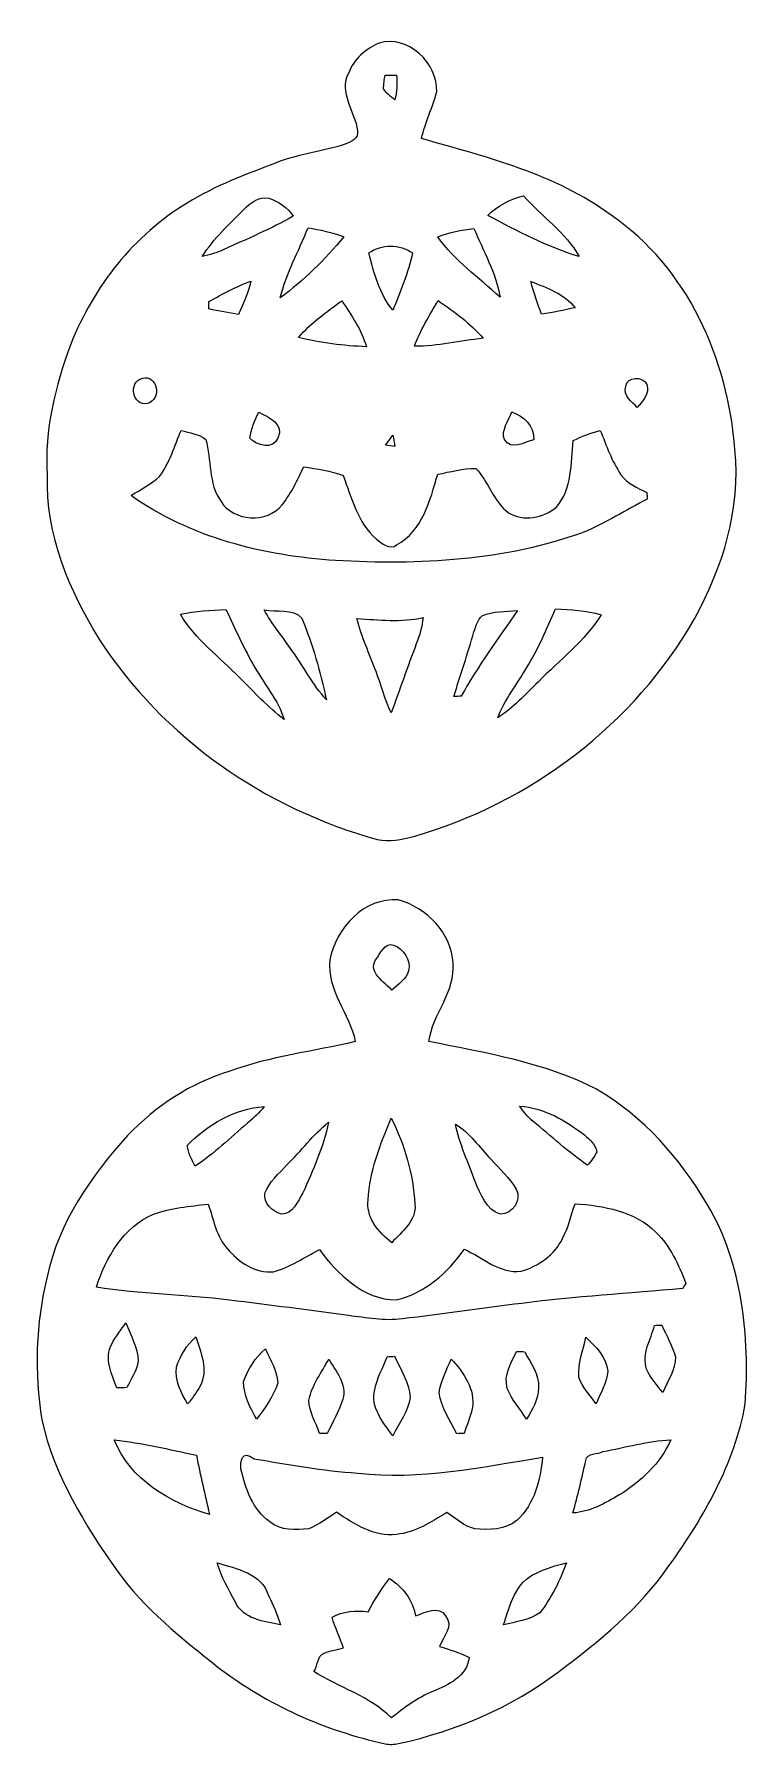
# Model space of a CAD drawing. Header units: centimetres. Extents: x -16.4 to 16.3, y -12.5 to 12.6.
# Drawn here: x -16.36 to -5.88, y -12.51 to 12.55 of the extents above; entities that cross this region are included whole.
import ezdxf

# ---------------------------------------------------------------- set-up
doc = ezdxf.new("R2010")
doc.units = ezdxf.units.CM
doc.header["$MEASUREMENT"] = 0
doc.layers.add('Layer 1', color=7, linetype='Continuous')

msp = doc.modelspace()

# ---------------------------------------------------------------- linework, layer by layer
at = {"layer": 'Layer 1', "color": 251, "lineweight": 9}
for points, knots in [([(-11.30494, 12.41697), (-10.87702, 12.54926), (-10.44769, 12.1224), (-10.45898, 11.70542), (-10.45898, 11.70542), (-10.5246, 11.47435), (-10.62796, 11.25527), (-10.68441, 11.02103), (-10.68441, 11.02103), (-9.72626, 10.74657), (-8.72437, 10.50209), (-7.9084, 9.89884), (-7.9084, 9.89884), (-6.78656, 9.13684), (-6.19355, 7.785), (-6.09336, 6.46349), (-6.09336, 6.46349), (-6.0034, 5.59919), (-6.27221, 4.73769), (-6.68567, 3.98769), (-6.68567, 3.98769), (-7.56726, 2.43793), (-9.0902, 1.2847), (-10.79941, 0.79893), (-10.79941, 0.79893), (-10.97051, 0.75377), (-11.15642, 0.70932), (-11.33175, 0.75518), (-11.33175, 0.75518), (-12.97605, 1.20251), (-14.47042, 2.24461), (-15.39893, 3.68006), (-15.39893, 3.68006), (-15.84696, 4.40149), (-16.19726, 5.22523), (-16.16622, 6.09095), (-16.16622, 6.09095), (-16.20996, 6.74889), (-16.04275, 7.39518), (-15.82156, 8.00866), (-15.82156, 8.00866), (-15.4843, 8.84968), (-14.89798, 9.6078), (-14.11376, 10.07523), (-14.11376, 10.07523), (-13.7056, 10.33311), (-13.24875, 10.49608), (-12.80107, 10.67037), (-12.80107, 10.67037), (-12.47793, 10.79772), (-12.12727, 10.82876), (-11.79954, 10.93848), (-11.79954, 10.93848), (-11.71805, 10.97093), (-11.59881, 11.02632), (-11.62103, 11.13356), (-11.62103, 11.13356), (-11.65596, 11.41578), (-11.90749, 11.70189), (-11.7505, 11.98199), (-11.7505, 11.98199), (-11.67571, 12.18414), (-11.50109, 12.33654), (-11.30494, 12.41697), (-11.30494, 12.41697), (-11.30494, 12.41697), (-11.30494, 12.41697), (-11.30494, 12.41697)], [0, 0, 0, 0, 0.05555556, 0.05555556, 0.05555556, 0.05555556, 0.11111111, 0.11111111, 0.11111111, 0.11111111, 0.16666667, 0.16666667, 0.16666667, 0.16666667, 0.22222222, 0.22222222, 0.22222222, 0.22222222, 0.27777778, 0.27777778, 0.27777778, 0.27777778, 0.33333333, 0.33333333, 0.33333333, 0.33333333, 0.38888889, 0.38888889, 0.38888889, 0.38888889, 0.44444444, 0.44444444, 0.44444444, 0.44444444, 0.5, 0.5, 0.5, 0.5, 0.55555556, 0.55555556, 0.55555556, 0.55555556, 0.61111111, 0.61111111, 0.61111111, 0.61111111, 0.66666667, 0.66666667, 0.66666667, 0.66666667, 0.72222222, 0.72222222, 0.72222222, 0.72222222, 0.77777778, 0.77777778, 0.77777778, 0.77777778, 0.83333333, 0.83333333, 0.83333333, 0.83333333, 0.88888889, 0.88888889, 0.88888889, 0.88888889, 1, 1, 1, 1]), ([(-11.21604, 11.9513), (-11.22627, 11.88357), (-11.24144, 11.81548), (-11.23827, 11.74669), (-11.23827, 11.74669), (-11.20158, 11.6786), (-11.13243, 11.63768), (-11.07564, 11.58865), (-11.07564, 11.58865), (-11.04459, 11.70683), (-11.03577, 11.82924), (-11.04918, 11.9506), (-11.04918, 11.9506), (-11.09081, 11.9506), (-11.17441, 11.95095), (-11.21604, 11.9513), (-11.21604, 11.9513), (-11.21604, 11.9513), (-11.21604, 11.9513), (-11.21604, 11.9513)], [0, 0, 0, 0, 0.16666667, 0.16666667, 0.16666667, 0.16666667, 0.33333333, 0.33333333, 0.33333333, 0.33333333, 0.5, 0.5, 0.5, 0.5, 0.66666667, 0.66666667, 0.66666667, 0.66666667, 1, 1, 1, 1]), ([(-13.28156, 9.98527), (-13.50134, 9.76902), (-13.72711, 9.55312), (-13.89645, 9.29347), (-13.89645, 9.29347), (-13.78779, 9.3164), (-13.68125, 9.34851), (-13.58036, 9.39506), (-13.58036, 9.39506), (-13.23675, 9.54959), (-12.88821, 9.69705), (-12.56154, 9.88579), (-12.56154, 9.88579), (-12.64797, 10.01102), (-12.77567, 10.10169), (-12.92208, 10.14543), (-12.92208, 10.14543), (-13.06918, 10.17436), (-13.18807, 10.08123), (-13.28156, 9.98527), (-13.28156, 9.98527), (-13.28156, 9.98527), (-13.28156, 9.98527), (-13.28156, 9.98527)], [0, 0, 0, 0, 0.14285714, 0.14285714, 0.14285714, 0.14285714, 0.28571429, 0.28571429, 0.28571429, 0.28571429, 0.42857143, 0.42857143, 0.42857143, 0.42857143, 0.57142857, 0.57142857, 0.57142857, 0.57142857, 0.71428571, 0.71428571, 0.71428571, 0.71428571, 1, 1, 1, 1]), ([(-9.71497, 9.89602), (-9.28458, 9.66317), (-8.84291, 9.43388), (-8.37336, 9.29171), (-8.37336, 9.29171), (-8.57268, 9.6466), (-8.92546, 9.88084), (-9.18969, 10.18353), (-9.18969, 10.18353), (-9.38477, 10.12991), (-9.56928, 10.03713), (-9.71497, 9.89602), (-9.71497, 9.89602), (-9.71497, 9.89602), (-9.71497, 9.89602), (-9.71497, 9.89602)], [0, 0, 0, 0, 0.2, 0.2, 0.2, 0.2, 0.4, 0.4, 0.4, 0.4, 0.6, 0.6, 0.6, 0.6, 1, 1, 1, 1]), ([(-12.34564, 9.71504), (-12.48251, 9.3739), (-12.66208, 9.04653), (-12.75204, 8.68811), (-12.75204, 8.68811), (-12.40702, 8.94281), (-12.09587, 9.24902), (-11.82317, 9.57887), (-11.82317, 9.57887), (-11.99039, 9.64837), (-12.16819, 9.6847), (-12.34564, 9.71504), (-12.34564, 9.71504), (-12.34564, 9.71504), (-12.34564, 9.71504), (-12.34564, 9.71504)], [0, 0, 0, 0, 0.2, 0.2, 0.2, 0.2, 0.4, 0.4, 0.4, 0.4, 0.6, 0.6, 0.6, 0.6, 1, 1, 1, 1]), ([(-10.44593, 9.58169), (-10.20004, 9.23456), (-9.8448, 8.98303), (-9.53435, 8.69834), (-9.53435, 8.69834), (-9.59256, 9.05535), (-9.77918, 9.37355), (-9.91641, 9.70411), (-9.91641, 9.70411), (-10.09597, 9.678), (-10.2766, 9.64978), (-10.44593, 9.58169), (-10.44593, 9.58169), (-10.44593, 9.58169), (-10.44593, 9.58169), (-10.44593, 9.58169)], [0, 0, 0, 0, 0.2, 0.2, 0.2, 0.2, 0.4, 0.4, 0.4, 0.4, 0.6, 0.6, 0.6, 0.6, 1, 1, 1, 1]), ([(-11.45664, 9.34462), (-11.38185, 9.05288), (-11.2993, 8.74102), (-11.10386, 8.50502), (-11.10386, 8.50502), (-10.98885, 8.77771), (-10.88267, 9.05641), (-10.81352, 9.34462), (-10.81352, 9.34462), (-11.00861, 9.47974), (-11.26155, 9.47938), (-11.45664, 9.34462), (-11.45664, 9.34462), (-11.45664, 9.34462), (-11.45664, 9.34462), (-11.45664, 9.34462)], [0, 0, 0, 0, 0.2, 0.2, 0.2, 0.2, 0.4, 0.4, 0.4, 0.4, 0.6, 0.6, 0.6, 0.6, 1, 1, 1, 1]), ([(-13.79943, 8.63272), (-13.79873, 8.60556), (-13.79732, 8.55123), (-13.79661, 8.52407), (-13.79661, 8.52407), (-13.65268, 8.4969), (-13.50875, 8.46974), (-13.36446, 8.44434), (-13.36446, 8.44434), (-13.29285, 8.60273), (-13.22229, 8.76254), (-13.18101, 8.93223), (-13.18101, 8.93223), (-13.39762, 8.85532), (-13.59906, 8.74349), (-13.79943, 8.63272), (-13.79943, 8.63272), (-13.79943, 8.63272), (-13.79943, 8.63272), (-13.79943, 8.63272)], [0, 0, 0, 0, 0.16666667, 0.16666667, 0.16666667, 0.16666667, 0.33333333, 0.33333333, 0.33333333, 0.33333333, 0.5, 0.5, 0.5, 0.5, 0.66666667, 0.66666667, 0.66666667, 0.66666667, 1, 1, 1, 1]), ([(-9.08103, 8.928), (-9.04399, 8.7629), (-8.98578, 8.60415), (-8.92475, 8.44681), (-8.92475, 8.44681), (-8.76071, 8.47468), (-8.59737, 8.50572), (-8.4351, 8.54276), (-8.4351, 8.54276), (-8.5949, 8.74737), (-8.84855, 8.83522), (-9.08103, 8.928), (-9.08103, 8.928), (-9.08103, 8.928), (-9.08103, 8.928), (-9.08103, 8.928)], [0, 0, 0, 0, 0.2, 0.2, 0.2, 0.2, 0.4, 0.4, 0.4, 0.4, 0.6, 0.6, 0.6, 0.6, 1, 1, 1, 1]), ([(-12.4864, 8.10673), (-12.16078, 8.027), (-11.82635, 7.98502), (-11.49121, 7.97091), (-11.49121, 7.97091), (-11.56459, 8.2168), (-11.7064, 8.43481), (-11.85175, 8.6433), (-11.85175, 8.6433), (-12.07682, 8.48138), (-12.30366, 8.31769), (-12.4864, 8.10673), (-12.4864, 8.10673), (-12.4864, 8.10673), (-12.4864, 8.10673), (-12.4864, 8.10673)], [0, 0, 0, 0, 0.2, 0.2, 0.2, 0.2, 0.4, 0.4, 0.4, 0.4, 0.6, 0.6, 0.6, 0.6, 1, 1, 1, 1]), ([(-10.44064, 8.64683), (-10.56975, 8.43164), (-10.69887, 8.21468), (-10.78636, 7.97832), (-10.78636, 7.97832), (-10.44769, 7.97655), (-10.11538, 8.05699), (-9.78024, 8.09579), (-9.78024, 8.09579), (-9.97109, 8.31205), (-10.20181, 8.48738), (-10.44064, 8.64683), (-10.44064, 8.64683), (-10.44064, 8.64683), (-10.44064, 8.64683), (-10.44064, 8.64683)], [0, 0, 0, 0, 0.2, 0.2, 0.2, 0.2, 0.4, 0.4, 0.4, 0.4, 0.6, 0.6, 0.6, 0.6, 1, 1, 1, 1]), ([(-14.80979, 7.49537), (-14.98971, 7.40611), (-14.88458, 7.04452), (-14.65668, 7.1567), (-14.65668, 7.1567), (-14.47677, 7.2463), (-14.5819, 7.60755), (-14.80979, 7.49537), (-14.80979, 7.49537), (-14.80979, 7.49537), (-14.80979, 7.49537), (-14.80979, 7.49537)], [0, 0, 0, 0, 0.25, 0.25, 0.25, 0.25, 0.5, 0.5, 0.5, 0.5, 1, 1, 1, 1]), ([(-7.69073, 7.39412), (-7.73342, 7.24701), (-7.60677, 7.16799), (-7.52422, 7.08085), (-7.52422, 7.08085), (-7.44802, 7.17857), (-7.33549, 7.27523), (-7.38276, 7.42022), (-7.38276, 7.42022), (-7.44308, 7.54581), (-7.6731, 7.53276), (-7.69073, 7.39412), (-7.69073, 7.39412), (-7.69073, 7.39412), (-7.69073, 7.39412), (-7.69073, 7.39412)], [0, 0, 0, 0, 0.2, 0.2, 0.2, 0.2, 0.4, 0.4, 0.4, 0.4, 0.6, 0.6, 0.6, 0.6, 1, 1, 1, 1]), ([(-13.06671, 7.01488), (-13.12951, 6.89317), (-13.17361, 6.76476), (-13.19865, 6.63), (-13.19865, 6.63), (-13.08859, 6.52205), (-12.86246, 6.45644), (-12.78661, 6.63247), (-12.78661, 6.63247), (-12.69136, 6.85119), (-12.92525, 6.9348), (-13.06671, 7.01488), (-13.06671, 7.01488), (-13.06671, 7.01488), (-13.06671, 7.01488), (-13.06671, 7.01488)], [0, 0, 0, 0, 0.2, 0.2, 0.2, 0.2, 0.4, 0.4, 0.4, 0.4, 0.6, 0.6, 0.6, 0.6, 1, 1, 1, 1]), ([(-9.3629, 7.01559), (-9.40276, 6.88965), (-9.52483, 6.74712), (-9.46979, 6.61166), (-9.46979, 6.61166), (-9.37772, 6.44444), (-9.17699, 6.57462), (-9.0394, 6.60848), (-9.0394, 6.60848), (-9.03905, 6.81874), (-9.18193, 6.9542), (-9.3629, 7.01559), (-9.3629, 7.01559), (-9.3629, 7.01559), (-9.3629, 7.01559), (-9.3629, 7.01559)], [0, 0, 0, 0, 0.2, 0.2, 0.2, 0.2, 0.4, 0.4, 0.4, 0.4, 0.6, 0.6, 0.6, 0.6, 1, 1, 1, 1]), ([(-14.20442, 6.74607), (-14.30144, 6.51852), (-14.37129, 6.27263), (-14.5191, 6.07049), (-14.5191, 6.07049), (-14.64363, 5.95795), (-14.79674, 5.88141), (-14.9382, 5.7918), (-14.9382, 5.7918), (-14.0679, 5.17479), (-12.99616, 4.90703), (-11.94347, 4.84035), (-11.94347, 4.84035), (-10.72215, 4.76909), (-9.46521, 4.83365), (-8.30563, 5.25452), (-8.30563, 5.25452), (-7.98671, 5.39634), (-7.68474, 5.57414), (-7.37782, 5.74065), (-7.37782, 5.74065), (-7.37923, 5.76393), (-7.3817, 5.8105), (-7.38276, 5.83377), (-7.38276, 5.83377), (-7.52034, 5.90187), (-7.67133, 5.96537), (-7.7627, 6.09519), (-7.7627, 6.09519), (-7.89852, 6.2938), (-7.97437, 6.52487), (-8.0668, 6.74465), (-8.0668, 6.74465), (-8.20438, 6.70867), (-8.33702, 6.65822), (-8.46438, 6.59543), (-8.46438, 6.59543), (-8.49295, 6.26488), (-8.47425, 5.88987), (-8.7085, 5.62247), (-8.7085, 5.62247), (-8.89547, 5.46195), (-9.19533, 5.4048), (-9.41158, 5.53957), (-9.41158, 5.53957), (-9.63207, 5.70431), (-9.70192, 5.99888), (-9.88995, 6.18937), (-9.88995, 6.18937), (-10.07904, 6.18868), (-10.26213, 6.13963), (-10.44558, 6.10225), (-10.44558, 6.10225), (-10.56129, 5.71984), (-10.66712, 5.27463), (-11.04777, 5.06824), (-11.04777, 5.06824), (-11.14972, 4.98922), (-11.2679, 5.09047), (-11.34657, 5.15609), (-11.34657, 5.15609), (-11.62315, 5.39457), (-11.7057, 5.7597), (-11.83235, 6.08283), (-11.83235, 6.08283), (-12.01367, 6.16081), (-12.21511, 6.17949), (-12.40808, 6.21408), (-12.40808, 6.21408), (-12.50015, 6.0204), (-12.59082, 5.82214), (-12.72523, 5.65351), (-12.72523, 5.65351), (-12.94465, 5.38116), (-13.43784, 5.40763), (-13.61881, 5.70502), (-13.61881, 5.70502), (-13.81319, 5.96925), (-13.75463, 6.31497), (-13.84388, 6.61342), (-13.84388, 6.61342), (-13.94478, 6.69703), (-14.08483, 6.70832), (-14.20442, 6.74607), (-14.20442, 6.74607), (-14.20442, 6.74607), (-14.20442, 6.74607), (-14.20442, 6.74607)], [0, 0, 0, 0, 0.04347826, 0.04347826, 0.04347826, 0.04347826, 0.08695652, 0.08695652, 0.08695652, 0.08695652, 0.13043478, 0.13043478, 0.13043478, 0.13043478, 0.17391304, 0.17391304, 0.17391304, 0.17391304, 0.2173913, 0.2173913, 0.2173913, 0.2173913, 0.26086957, 0.26086957, 0.26086957, 0.26086957, 0.30434783, 0.30434783, 0.30434783, 0.30434783, 0.34782609, 0.34782609, 0.34782609, 0.34782609, 0.39130435, 0.39130435, 0.39130435, 0.39130435, 0.43478261, 0.43478261, 0.43478261, 0.43478261, 0.47826087, 0.47826087, 0.47826087, 0.47826087, 0.52173913, 0.52173913, 0.52173913, 0.52173913, 0.56521739, 0.56521739, 0.56521739, 0.56521739, 0.60869565, 0.60869565, 0.60869565, 0.60869565, 0.65217391, 0.65217391, 0.65217391, 0.65217391, 0.69565217, 0.69565217, 0.69565217, 0.69565217, 0.73913043, 0.73913043, 0.73913043, 0.73913043, 0.7826087, 0.7826087, 0.7826087, 0.7826087, 0.82608696, 0.82608696, 0.82608696, 0.82608696, 0.86956522, 0.86956522, 0.86956522, 0.86956522, 0.91304348, 0.91304348, 0.91304348, 0.91304348, 1, 1, 1, 1]), ([(-11.21005, 6.52875), (-11.17618, 6.52417), (-11.1088, 6.515), (-11.07493, 6.51041), (-11.07493, 6.51041), (-11.0841, 6.5658), (-11.09328, 6.62118), (-11.1028, 6.67622), (-11.1028, 6.67622), (-11.13949, 6.62788), (-11.17512, 6.57885), (-11.21005, 6.52875), (-11.21005, 6.52875), (-11.21005, 6.52875), (-11.21005, 6.52875), (-11.21005, 6.52875)], [0, 0, 0, 0, 0.2, 0.2, 0.2, 0.2, 0.4, 0.4, 0.4, 0.4, 0.6, 0.6, 0.6, 0.6, 1, 1, 1, 1]), ([(-14.21465, 4.05154), (-13.99628, 3.68218), (-13.64139, 3.42465), (-13.34682, 3.12091), (-13.34682, 3.12091), (-13.13445, 2.91313), (-12.93407, 2.69158), (-12.69524, 2.51237), (-12.69524, 2.51237), (-12.78132, 2.79459), (-12.9824, 3.01825), (-13.12281, 3.27261), (-13.12281, 3.27261), (-13.28685, 3.54495), (-13.40961, 3.83881), (-13.54826, 4.12421), (-13.54826, 4.12421), (-13.77086, 4.10834), (-13.99593, 4.10022), (-14.21465, 4.05154), (-14.21465, 4.05154), (-14.21465, 4.05154), (-14.21465, 4.05154), (-14.21465, 4.05154)], [0, 0, 0, 0, 0.14285714, 0.14285714, 0.14285714, 0.14285714, 0.28571429, 0.28571429, 0.28571429, 0.28571429, 0.42857143, 0.42857143, 0.42857143, 0.42857143, 0.57142857, 0.57142857, 0.57142857, 0.57142857, 0.71428571, 0.71428571, 0.71428571, 0.71428571, 1, 1, 1, 1]), ([(-12.98628, 4.11857), (-12.88645, 3.91113), (-12.72664, 3.74109), (-12.60105, 3.54954), (-12.60105, 3.54954), (-12.41831, 3.304), (-12.28355, 3.02496), (-12.07506, 2.79812), (-12.07506, 2.79812), (-12.16819, 3.20487), (-12.27543, 3.61199), (-12.43877, 3.99615), (-12.43877, 3.99615), (-12.56789, 4.14679), (-12.81624, 4.07447), (-12.98628, 4.11857), (-12.98628, 4.11857), (-12.98628, 4.11857), (-12.98628, 4.11857), (-12.98628, 4.11857)], [0, 0, 0, 0, 0.16666667, 0.16666667, 0.16666667, 0.16666667, 0.33333333, 0.33333333, 0.33333333, 0.33333333, 0.5, 0.5, 0.5, 0.5, 0.66666667, 0.66666667, 0.66666667, 0.66666667, 1, 1, 1, 1]), ([(-9.79752, 4.03037), (-9.86349, 3.97005), (-9.88748, 3.87938), (-9.9157, 3.79719), (-9.9157, 3.79719), (-10.0039, 3.47792), (-10.11573, 3.16607), (-10.20957, 2.84821), (-10.20957, 2.84821), (-10.1824, 2.84927), (-10.12843, 2.85104), (-10.10162, 2.85174), (-10.10162, 2.85174), (-9.86208, 3.29272), (-9.56046, 3.69382), (-9.27718, 4.10622), (-9.27718, 4.10622), (-9.45004, 4.08893), (-9.63525, 4.10199), (-9.79752, 4.03037), (-9.79752, 4.03037), (-9.79752, 4.03037), (-9.79752, 4.03037), (-9.79752, 4.03037)], [0, 0, 0, 0, 0.14285714, 0.14285714, 0.14285714, 0.14285714, 0.28571429, 0.28571429, 0.28571429, 0.28571429, 0.42857143, 0.42857143, 0.42857143, 0.42857143, 0.57142857, 0.57142857, 0.57142857, 0.57142857, 0.71428571, 0.71428571, 0.71428571, 0.71428571, 1, 1, 1, 1]), ([(-8.72155, 4.1295), (-8.85525, 3.83987), (-8.96991, 3.54001), (-9.14277, 3.27014), (-9.14277, 3.27014), (-9.286, 3.02742), (-9.46344, 2.80165), (-9.56751, 2.53742), (-9.56751, 2.53742), (-9.34209, 2.68029), (-9.16182, 2.87961), (-8.97202, 3.06447), (-8.97202, 3.06447), (-8.65699, 3.38267), (-8.29293, 3.66101), (-8.05233, 4.04589), (-8.05233, 4.04589), (-8.26929, 4.11116), (-8.49718, 4.11857), (-8.72155, 4.1295), (-8.72155, 4.1295), (-8.72155, 4.1295), (-8.72155, 4.1295), (-8.72155, 4.1295)], [0, 0, 0, 0, 0.14285714, 0.14285714, 0.14285714, 0.14285714, 0.28571429, 0.28571429, 0.28571429, 0.28571429, 0.42857143, 0.42857143, 0.42857143, 0.42857143, 0.57142857, 0.57142857, 0.57142857, 0.57142857, 0.71428571, 0.71428571, 0.71428571, 0.71428571, 1, 1, 1, 1]), ([(-11.62985, 3.9891), (-11.56141, 3.72169), (-11.44605, 3.46981), (-11.34975, 3.21158), (-11.34975, 3.21158), (-11.2739, 3.01226), (-11.22133, 2.80376), (-11.12855, 2.61079), (-11.12855, 2.61079), (-11.00014, 2.94523), (-10.88761, 3.28531), (-10.76025, 3.62009), (-10.76025, 3.62009), (-10.71086, 3.74357), (-10.67488, 3.87197), (-10.66148, 4.00427), (-10.66148, 4.00427), (-10.9825, 3.93054), (-11.30635, 3.97252), (-11.62985, 3.9891)], [0, 0, 0, 0, 0.16666667, 0.16666667, 0.16666667, 0.16666667, 0.33333333, 0.33333333, 0.33333333, 0.33333333, 0.5, 0.5, 0.5, 0.5, 0.66666667, 0.66666667, 0.66666667, 0.66666667, 1, 1, 1, 1]), ([(-12.02567, -1.01012), (-11.94276, -0.54904), (-11.51943, -0.09007), (-11.02343, -0.13241), (-11.02343, -0.13241), (-10.6068, -0.24635), (-10.24731, -0.61289), (-10.22227, -1.05809), (-10.22227, -1.05809), (-10.18064, -1.47684), (-10.5246, -1.80281), (-10.57575, -2.20533), (-10.57575, -2.20533), (-9.74284, -2.37748), (-8.88348, -2.51119), (-8.11971, -2.90594), (-8.11971, -2.90594), (-7.4325, -3.30317), (-6.89663, -3.92089), (-6.49517, -4.59751), (-6.49517, -4.59751), (-5.98047, -5.46993), (-5.8764, -6.52298), (-5.94307, -7.51534), (-5.94307, -7.51534), (-6.09688, -8.38705), (-6.55126, -9.17692), (-7.05997, -9.88918), (-7.05997, -9.88918), (-7.49318, -10.50866), (-8.08232, -10.99337), (-8.68239, -11.44281), (-8.68239, -11.44281), (-9.36855, -11.96493), (-10.17993, -12.3043), (-11.01884, -12.49092), (-11.01884, -12.49092), (-11.0841, -12.50397), (-11.15148, -12.5082), (-11.21675, -12.49374), (-11.21675, -12.49374), (-12.09799, -12.29901), (-12.94395, -11.92612), (-13.65973, -11.37367), (-13.65973, -11.37367), (-14.19313, -10.94857), (-14.74065, -10.52242), (-15.13964, -9.96079), (-15.13964, -9.96079), (-15.61765, -9.28981), (-16.06039, -8.56133), (-16.24489, -7.74923), (-16.24489, -7.74923), (-16.35566, -7.05532), (-16.33591, -6.336), (-16.16693, -5.65267), (-16.16693, -5.65267), (-16.00006, -4.85963), (-15.52205, -4.17559), (-14.989, -3.58363), (-14.989, -3.58363), (-14.57801, -3.15324), (-14.06472, -2.81352), (-13.49252, -2.64207), (-13.49252, -2.64207), (-12.8995, -2.41946), (-12.2652, -2.35596), (-11.65384, -2.20603), (-11.65384, -2.20603), (-11.7378, -1.79258), (-12.07435, -1.45321), (-12.02567, -1.01012), (-12.02567, -1.01012), (-12.02567, -1.01012), (-12.02567, -1.01012), (-12.02567, -1.01012)], [0, 0, 0, 0, 0.05, 0.05, 0.05, 0.05, 0.1, 0.1, 0.1, 0.1, 0.15, 0.15, 0.15, 0.15, 0.2, 0.2, 0.2, 0.2, 0.25, 0.25, 0.25, 0.25, 0.3, 0.3, 0.3, 0.3, 0.35, 0.35, 0.35, 0.35, 0.4, 0.4, 0.4, 0.4, 0.45, 0.45, 0.45, 0.45, 0.5, 0.5, 0.5, 0.5, 0.55, 0.55, 0.55, 0.55, 0.6, 0.6, 0.6, 0.6, 0.65, 0.65, 0.65, 0.65, 0.7, 0.7, 0.7, 0.7, 0.75, 0.75, 0.75, 0.75, 0.8, 0.8, 0.8, 0.8, 0.85, 0.85, 0.85, 0.85, 0.9, 0.9, 0.9, 0.9, 1, 1, 1, 1]), ([(-11.35645, -1.00941), (-11.46898, -1.19779), (-11.22663, -1.33397), (-11.11797, -1.45391), (-11.11797, -1.45391), (-11.02484, -1.37242), (-10.91301, -1.29516), (-10.87314, -1.17204), (-10.87314, -1.17204), (-10.83575, -1.01118), (-10.94617, -0.85207), (-11.08834, -0.79316), (-11.08834, -0.79316), (-11.22451, -0.748), (-11.28766, -0.92263), (-11.35645, -1.00941), (-11.35645, -1.00941), (-11.35645, -1.00941), (-11.35645, -1.00941), (-11.35645, -1.00941)], [0, 0, 0, 0, 0.16666667, 0.16666667, 0.16666667, 0.16666667, 0.33333333, 0.33333333, 0.33333333, 0.33333333, 0.5, 0.5, 0.5, 0.5, 0.66666667, 0.66666667, 0.66666667, 0.66666667, 1, 1, 1, 1]), ([(-14.11341, -3.72827), (-14.09859, -3.83763), (-14.05096, -3.93817), (-13.99981, -4.03413), (-13.99981, -4.03413), (-13.72076, -3.85139), (-13.48546, -3.61432), (-13.2304, -3.40195), (-13.2304, -3.40195), (-13.14045, -3.32892), (-13.05719, -3.24849), (-12.98628, -3.15712), (-12.98628, -3.15712), (-13.41702, -3.19134), (-13.81813, -3.421), (-14.11341, -3.72827), (-14.11341, -3.72827), (-14.11341, -3.72827), (-14.11341, -3.72827), (-14.11341, -3.72827)], [0, 0, 0, 0, 0.16666667, 0.16666667, 0.16666667, 0.16666667, 0.33333333, 0.33333333, 0.33333333, 0.33333333, 0.5, 0.5, 0.5, 0.5, 0.66666667, 0.66666667, 0.66666667, 0.66666667, 1, 1, 1, 1]), ([(-9.24825, -3.15183), (-9.19145, -3.23403), (-9.12654, -3.31199), (-9.04893, -3.3762), (-9.04893, -3.3762), (-8.78611, -3.59351), (-8.53352, -3.82493), (-8.25271, -4.01966), (-8.25271, -4.01966), (-8.20403, -3.95581), (-8.14864, -3.89478), (-8.1176, -3.81999), (-8.1176, -3.81999), (-8.13559, -3.71557), (-8.22131, -3.64219), (-8.29575, -3.57552), (-8.29575, -3.57552), (-8.57374, -3.36561), (-8.89088, -3.17159), (-9.24825, -3.15183), (-9.24825, -3.15183), (-9.24825, -3.15183), (-9.24825, -3.15183), (-9.24825, -3.15183)], [0, 0, 0, 0, 0.14285714, 0.14285714, 0.14285714, 0.14285714, 0.28571429, 0.28571429, 0.28571429, 0.28571429, 0.42857143, 0.42857143, 0.42857143, 0.42857143, 0.57142857, 0.57142857, 0.57142857, 0.57142857, 0.71428571, 0.71428571, 0.71428571, 0.71428571, 1, 1, 1, 1]), ([(-12.65502, -4.01261), (-12.77391, -4.14067), (-12.91255, -4.26238), (-12.97781, -4.42853), (-12.97781, -4.42853), (-13.00216, -4.57141), (-12.86775, -4.70229), (-12.73651, -4.73439), (-12.73651, -4.73439), (-12.56683, -4.73933), (-12.49451, -4.54354), (-12.42184, -4.42501), (-12.42184, -4.42501), (-12.27649, -4.08881), (-12.11739, -3.7512), (-12.04613, -3.3896), (-12.04613, -3.3896), (-12.27226, -3.5734), (-12.44794, -3.80941), (-12.65502, -4.01261), (-12.65502, -4.01261), (-12.65502, -4.01261), (-12.65502, -4.01261), (-12.65502, -4.01261)], [0, 0, 0, 0, 0.14285714, 0.14285714, 0.14285714, 0.14285714, 0.28571429, 0.28571429, 0.28571429, 0.28571429, 0.42857143, 0.42857143, 0.42857143, 0.42857143, 0.57142857, 0.57142857, 0.57142857, 0.57142857, 0.71428571, 0.71428571, 0.71428571, 0.71428571, 1, 1, 1, 1]), ([(-11.12608, -3.33104), (-11.28871, -3.71134), (-11.44711, -4.10892), (-11.46616, -4.5259), (-11.46616, -4.5259), (-11.49826, -4.79436), (-11.31059, -4.99721), (-11.12044, -5.15314), (-11.12044, -5.15314), (-10.97192, -4.9898), (-10.75567, -4.83846), (-10.78107, -4.58764), (-10.78107, -4.58764), (-10.80365, -4.15266), (-10.9317, -3.72016), (-11.12608, -3.33104), (-11.12608, -3.33104), (-11.12608, -3.33104), (-11.12608, -3.33104), (-11.12608, -3.33104)], [0, 0, 0, 0, 0.16666667, 0.16666667, 0.16666667, 0.16666667, 0.33333333, 0.33333333, 0.33333333, 0.33333333, 0.5, 0.5, 0.5, 0.5, 0.66666667, 0.66666667, 0.66666667, 0.66666667, 1, 1, 1, 1]), ([(-10.18628, -3.41818), (-10.12843, -3.70993), (-9.99684, -3.97945), (-9.8963, -4.25814), (-9.8963, -4.25814), (-9.81975, -4.44123), (-9.7379, -4.67266), (-9.52694, -4.73616), (-9.52694, -4.73616), (-9.3562, -4.72769), (-9.20803, -4.53825), (-9.29623, -4.3668), (-9.29623, -4.3668), (-9.39641, -4.2017), (-9.54423, -4.07223), (-9.67017, -3.92759), (-9.67017, -3.92759), (-9.8388, -3.75508), (-9.97391, -3.54271), (-10.18628, -3.41818), (-10.18628, -3.41818), (-10.18628, -3.41818), (-10.18628, -3.41818), (-10.18628, -3.41818)], [0, 0, 0, 0, 0.14285714, 0.14285714, 0.14285714, 0.14285714, 0.28571429, 0.28571429, 0.28571429, 0.28571429, 0.42857143, 0.42857143, 0.42857143, 0.42857143, 0.57142857, 0.57142857, 0.57142857, 0.57142857, 0.71428571, 0.71428571, 0.71428571, 0.71428571, 1, 1, 1, 1]), ([(-14.61082, -4.73651), (-15.0518, -4.92419), (-15.30403, -5.36833), (-15.44585, -5.80437), (-15.44585, -5.80437), (-14.80062, -5.90844), (-14.14516, -5.9169), (-13.4971, -5.99416), (-13.4971, -5.99416), (-12.91467, -6.06401), (-12.33364, -6.14339), (-11.75262, -6.22135), (-11.75262, -6.22135), (-11.49121, -6.25098), (-11.22874, -6.30672), (-10.96486, -6.26756), (-10.96486, -6.26756), (-10.37961, -6.20442), (-9.79823, -6.11128), (-9.21368, -6.04284), (-9.21368, -6.04284), (-8.43227, -5.94019), (-7.64487, -5.89891), (-6.8603, -5.82412), (-6.8603, -5.82412), (-6.8483, -5.80543), (-6.82361, -5.76768), (-6.81126, -5.74898), (-6.81126, -5.74898), (-6.91921, -5.47911), (-7.03704, -5.20535), (-7.25011, -4.99933), (-7.25011, -4.99933), (-7.56444, -4.69029), (-8.01353, -4.61021), (-8.43545, -4.58234), (-8.43545, -4.58234), (-8.49366, -4.75238), (-8.53246, -4.93018), (-8.61713, -5.09034), (-8.61713, -5.09034), (-8.73143, -5.33164), (-8.97379, -5.49674), (-9.22391, -5.57153), (-9.22391, -5.57153), (-9.54246, -5.60857), (-9.78553, -5.37539), (-10.05399, -5.24768), (-10.05399, -5.24768), (-10.29882, -5.59199), (-10.63466, -5.89291), (-11.05553, -5.99204), (-11.05553, -5.99204), (-11.5346, -5.98816), (-11.91066, -5.61457), (-12.17842, -5.25509), (-12.17842, -5.25509), (-12.39926, -5.36727), (-12.60987, -5.51297), (-12.85187, -5.57824), (-12.85187, -5.57824), (-13.11857, -5.60681), (-13.36305, -5.43818), (-13.52497, -5.24169), (-13.52497, -5.24169), (-13.69254, -5.06283), (-13.72817, -4.81165), (-13.80825, -4.58975), (-13.80825, -4.58975), (-14.07813, -4.61903), (-14.35506, -4.6402), (-14.61082, -4.73651), (-14.61082, -4.73651), (-14.61082, -4.73651), (-14.61082, -4.73651), (-14.61082, -4.73651)], [0, 0, 0, 0, 0.05, 0.05, 0.05, 0.05, 0.1, 0.1, 0.1, 0.1, 0.15, 0.15, 0.15, 0.15, 0.2, 0.2, 0.2, 0.2, 0.25, 0.25, 0.25, 0.25, 0.3, 0.3, 0.3, 0.3, 0.35, 0.35, 0.35, 0.35, 0.4, 0.4, 0.4, 0.4, 0.45, 0.45, 0.45, 0.45, 0.5, 0.5, 0.5, 0.5, 0.55, 0.55, 0.55, 0.55, 0.6, 0.6, 0.6, 0.6, 0.65, 0.65, 0.65, 0.65, 0.7, 0.7, 0.7, 0.7, 0.75, 0.75, 0.75, 0.75, 0.8, 0.8, 0.8, 0.8, 0.85, 0.85, 0.85, 0.85, 0.9, 0.9, 0.9, 0.9, 1, 1, 1, 1]), ([(-15.22042, -6.63727), (-15.33966, -6.84153), (-15.2169, -7.08177), (-15.14458, -7.28144), (-15.14458, -7.28144), (-15.09625, -7.27933), (-15.04756, -7.27757), (-14.99923, -7.2758), (-14.99923, -7.2758), (-14.94208, -7.14845), (-14.85283, -7.03027), (-14.83166, -6.89091), (-14.83166, -6.89091), (-14.83695, -6.69054), (-14.94773, -6.51098), (-15.01158, -6.32648), (-15.01158, -6.32648), (-15.0846, -6.42737), (-15.16116, -6.52721), (-15.22042, -6.63727), (-15.22042, -6.63727), (-15.22042, -6.63727), (-15.22042, -6.63727), (-15.22042, -6.63727)], [0, 0, 0, 0, 0.14285714, 0.14285714, 0.14285714, 0.14285714, 0.28571429, 0.28571429, 0.28571429, 0.28571429, 0.42857143, 0.42857143, 0.42857143, 0.42857143, 0.57142857, 0.57142857, 0.57142857, 0.57142857, 0.71428571, 0.71428571, 0.71428571, 0.71428571, 1, 1, 1, 1]), ([(-7.27163, -6.36387), (-7.32561, -6.57377), (-7.45966, -6.78297), (-7.38735, -7.00699), (-7.38735, -7.00699), (-7.32949, -7.13363), (-7.23495, -7.24052), (-7.14922, -7.34989), (-7.14922, -7.34989), (-7.08113, -7.17948), (-6.95943, -7.01439), (-6.96472, -6.82389), (-6.96472, -6.82389), (-7.01305, -6.66232), (-7.09278, -6.5131), (-7.1651, -6.36176), (-7.1651, -6.36176), (-7.19155, -6.36246), (-7.24518, -6.36317), (-7.27163, -6.36387), (-7.27163, -6.36387), (-7.27163, -6.36387), (-7.27163, -6.36387), (-7.27163, -6.36387)], [0, 0, 0, 0, 0.14285714, 0.14285714, 0.14285714, 0.14285714, 0.28571429, 0.28571429, 0.28571429, 0.28571429, 0.42857143, 0.42857143, 0.42857143, 0.42857143, 0.57142857, 0.57142857, 0.57142857, 0.57142857, 0.71428571, 0.71428571, 0.71428571, 0.71428571, 1, 1, 1, 1]), ([(-14.27392, -6.97629), (-14.29509, -7.17173), (-14.20654, -7.352), (-14.10917, -7.51427), (-14.10917, -7.51427), (-14.04179, -7.43208), (-13.97653, -7.34742), (-13.92749, -7.25287), (-13.92749, -7.25287), (-13.8012, -7.02745), (-13.91691, -6.76004), (-13.98852, -6.53462), (-13.98852, -6.53462), (-14.12505, -6.64962), (-14.21889, -6.80731), (-14.27392, -6.97629), (-14.27392, -6.97629), (-14.27392, -6.97629), (-14.27392, -6.97629), (-14.27392, -6.97629)], [0, 0, 0, 0, 0.16666667, 0.16666667, 0.16666667, 0.16666667, 0.33333333, 0.33333333, 0.33333333, 0.33333333, 0.5, 0.5, 0.5, 0.5, 0.66666667, 0.66666667, 0.66666667, 0.66666667, 1, 1, 1, 1]), ([(-13.28932, -7.18478), (-13.28826, -7.38199), (-13.19689, -7.56896), (-13.10129, -7.73759), (-13.10129, -7.73759), (-12.97217, -7.57778), (-12.84976, -7.40245), (-12.78873, -7.20489), (-12.78873, -7.20489), (-12.79684, -7.02497), (-12.9055, -6.86834), (-12.97076, -6.70607), (-12.97076, -6.70607), (-13.11469, -6.83483), (-13.22546, -7.00275), (-13.28932, -7.18478), (-13.28932, -7.18478), (-13.28932, -7.18478), (-13.28932, -7.18478), (-13.28932, -7.18478)], [0, 0, 0, 0, 0.16666667, 0.16666667, 0.16666667, 0.16666667, 0.33333333, 0.33333333, 0.33333333, 0.33333333, 0.5, 0.5, 0.5, 0.5, 0.66666667, 0.66666667, 0.66666667, 0.66666667, 1, 1, 1, 1]), ([(-9.29481, -6.74593), (-9.36643, -6.91738), (-9.48673, -7.09271), (-9.42711, -7.28674), (-9.42711, -7.28674), (-9.3629, -7.4529), (-9.24049, -7.5866), (-9.14665, -7.73653), (-9.14665, -7.73653), (-9.0574, -7.59965), (-8.97238, -7.44761), (-8.96955, -7.28039), (-8.96955, -7.28039), (-8.95685, -7.07895), (-9.08879, -6.91878), (-9.17275, -6.75052), (-9.17275, -6.75052), (-9.20309, -6.74946), (-9.26412, -6.74699), (-9.29481, -6.74593), (-9.29481, -6.74593), (-9.29481, -6.74593), (-9.29481, -6.74593), (-9.29481, -6.74593)], [0, 0, 0, 0, 0.14285714, 0.14285714, 0.14285714, 0.14285714, 0.28571429, 0.28571429, 0.28571429, 0.28571429, 0.42857143, 0.42857143, 0.42857143, 0.42857143, 0.57142857, 0.57142857, 0.57142857, 0.57142857, 0.71428571, 0.71428571, 0.71428571, 0.71428571, 1, 1, 1, 1]), ([(-8.27599, -6.53673), (-8.31868, -6.7297), (-8.39488, -6.92126), (-8.37971, -7.12305), (-8.37971, -7.12305), (-8.33314, -7.27333), (-8.2139, -7.38692), (-8.12677, -7.51568), (-8.12677, -7.51568), (-8.06362, -7.35905), (-7.9659, -7.20806), (-7.95567, -7.03556), (-7.95567, -7.03556), (-7.97543, -6.82954), (-8.13312, -6.6722), (-8.27599, -6.53673), (-8.27599, -6.53673), (-8.27599, -6.53673), (-8.27599, -6.53673), (-8.27599, -6.53673)], [0, 0, 0, 0, 0.16666667, 0.16666667, 0.16666667, 0.16666667, 0.33333333, 0.33333333, 0.33333333, 0.33333333, 0.5, 0.5, 0.5, 0.5, 0.66666667, 0.66666667, 0.66666667, 0.66666667, 1, 1, 1, 1]), ([(-12.0419, -6.85917), (-12.14914, -7.05284), (-12.28602, -7.24017), (-12.33329, -7.46031), (-12.33329, -7.46031), (-12.32906, -7.63352), (-12.23204, -7.78733), (-12.17666, -7.94783), (-12.17666, -7.94783), (-12.14914, -7.94855), (-12.09411, -7.94961), (-12.06624, -7.94996), (-12.06624, -7.94996), (-11.98404, -7.78451), (-11.89549, -7.62153), (-11.83481, -7.44689), (-11.83481, -7.44689), (-11.77273, -7.22288), (-11.93571, -7.03768), (-12.0419, -6.85917), (-12.0419, -6.85917), (-12.0419, -6.85917), (-12.0419, -6.85917), (-12.0419, -6.85917)], [0, 0, 0, 0, 0.14285714, 0.14285714, 0.14285714, 0.14285714, 0.28571429, 0.28571429, 0.28571429, 0.28571429, 0.42857143, 0.42857143, 0.42857143, 0.42857143, 0.57142857, 0.57142857, 0.57142857, 0.57142857, 0.71428571, 0.71428571, 0.71428571, 0.71428571, 1, 1, 1, 1]), ([(-11.1857, -6.82354), (-11.24885, -6.98229), (-11.33352, -7.13575), (-11.36915, -7.30438), (-11.36915, -7.30438), (-11.433, -7.56508), (-11.24885, -7.78451), (-11.10562, -7.9803), (-11.10562, -7.9803), (-11.01284, -7.79897), (-10.87561, -7.62716), (-10.84774, -7.41974), (-10.84774, -7.41974), (-10.86432, -7.20172), (-10.99203, -7.01228), (-11.07881, -6.81754), (-11.07881, -6.81754), (-11.10562, -6.81931), (-11.15925, -6.82213), (-11.1857, -6.82354), (-11.1857, -6.82354), (-11.1857, -6.82354), (-11.1857, -6.82354), (-11.1857, -6.82354)], [0, 0, 0, 0, 0.14285714, 0.14285714, 0.14285714, 0.14285714, 0.28571429, 0.28571429, 0.28571429, 0.28571429, 0.42857143, 0.42857143, 0.42857143, 0.42857143, 0.57142857, 0.57142857, 0.57142857, 0.57142857, 0.71428571, 0.71428571, 0.71428571, 0.71428571, 1, 1, 1, 1]), ([(-10.24978, -6.85811), (-10.31646, -7.01826), (-10.40324, -7.17596), (-10.42476, -7.35023), (-10.42476, -7.35023), (-10.40218, -7.57108), (-10.26107, -7.75664), (-10.16618, -7.95102), (-10.16618, -7.95102), (-10.14007, -7.94961), (-10.08751, -7.94714), (-10.0614, -7.94608), (-10.0614, -7.94608), (-10.02048, -7.82473), (-9.96756, -7.70725), (-9.93969, -7.58237), (-9.93969, -7.58237), (-9.89313, -7.30367), (-10.06705, -7.05038), (-10.24978, -6.85811), (-10.24978, -6.85811), (-10.24978, -6.85811), (-10.24978, -6.85811), (-10.24978, -6.85811)], [0, 0, 0, 0, 0.14285714, 0.14285714, 0.14285714, 0.14285714, 0.28571429, 0.28571429, 0.28571429, 0.28571429, 0.42857143, 0.42857143, 0.42857143, 0.42857143, 0.57142857, 0.57142857, 0.57142857, 0.57142857, 0.71428571, 0.71428571, 0.71428571, 0.71428571, 1, 1, 1, 1]), ([(-15.1855, -8.03992), (-14.95443, -8.61953), (-14.36705, -8.96983), (-13.79026, -9.13282), (-13.79026, -9.13282), (-13.84988, -8.84355), (-13.92996, -8.55886), (-13.97688, -8.26711), (-13.97688, -8.26711), (-14.37764, -8.18173), (-14.77769, -8.08754), (-15.1855, -8.03992), (-15.1855, -8.03992), (-15.1855, -8.03992), (-15.1855, -8.03992), (-15.1855, -8.03992)], [0, 0, 0, 0, 0.2, 0.2, 0.2, 0.2, 0.4, 0.4, 0.4, 0.4, 0.6, 0.6, 0.6, 0.6, 1, 1, 1, 1]), ([(-13.32883, -8.46537), (-13.26462, -8.75324), (-13.15526, -9.06262), (-12.90514, -9.24254), (-12.90514, -9.24254), (-12.74957, -9.3773), (-12.52273, -9.36107), (-12.33258, -9.34308), (-12.33258, -9.34308), (-12.18548, -9.28698), (-12.062, -9.18398), (-11.9283, -9.10284), (-11.9283, -9.10284), (-11.66548, -9.27429), (-11.38326, -9.46549), (-11.05165, -9.42669), (-11.05165, -9.42669), (-10.77542, -9.40023), (-10.54506, -9.24501), (-10.31434, -9.10707), (-10.31434, -9.10707), (-10.18099, -9.19032), (-10.0607, -9.30921), (-9.90265, -9.34273), (-9.90265, -9.34273), (-9.69486, -9.36813), (-9.45356, -9.35825), (-9.28458, -9.21749), (-9.28458, -9.21749), (-9.02847, -8.97972), (-8.94063, -8.62976), (-8.91205, -8.29498), (-8.91205, -8.29498), (-9.80458, -8.44173), (-10.70945, -8.63223), (-11.61786, -8.52886), (-11.61786, -8.52886), (-12.12833, -8.495), (-12.63174, -8.40292), (-13.13551, -8.31897), (-13.13551, -8.31897), (-13.31825, -8.17539), (-13.34047, -8.36659), (-13.32883, -8.46537), (-13.32883, -8.46537), (-13.32883, -8.46537), (-13.32883, -8.46537), (-13.32883, -8.46537)], [0, 0, 0, 0, 0.07692308, 0.07692308, 0.07692308, 0.07692308, 0.15384615, 0.15384615, 0.15384615, 0.15384615, 0.23076923, 0.23076923, 0.23076923, 0.23076923, 0.30769231, 0.30769231, 0.30769231, 0.30769231, 0.38461538, 0.38461538, 0.38461538, 0.38461538, 0.46153846, 0.46153846, 0.46153846, 0.46153846, 0.53846154, 0.53846154, 0.53846154, 0.53846154, 0.61538462, 0.61538462, 0.61538462, 0.61538462, 0.69230769, 0.69230769, 0.69230769, 0.69230769, 0.76923077, 0.76923077, 0.76923077, 0.76923077, 0.84615385, 0.84615385, 0.84615385, 0.84615385, 1, 1, 1, 1]), ([(-8.02799, -8.21349), (-8.09713, -8.253), (-8.264, -8.22689), (-8.27776, -8.34331), (-8.27776, -8.34331), (-8.33526, -8.60084), (-8.39629, -8.85731), (-8.46649, -9.11201), (-8.46649, -9.11201), (-8.21814, -9.09825), (-7.99624, -8.97054), (-7.78704, -8.84743), (-7.78704, -8.84743), (-7.47095, -8.65305), (-7.18238, -8.38423), (-7.0328, -8.03921), (-7.0328, -8.03921), (-7.36971, -8.06072), (-7.69779, -8.14999), (-8.02799, -8.21349), (-8.02799, -8.21349), (-8.02799, -8.21349), (-8.02799, -8.21349), (-8.02799, -8.21349)], [0, 0, 0, 0, 0.14285714, 0.14285714, 0.14285714, 0.14285714, 0.28571429, 0.28571429, 0.28571429, 0.28571429, 0.42857143, 0.42857143, 0.42857143, 0.42857143, 0.57142857, 0.57142857, 0.57142857, 0.57142857, 0.71428571, 0.71428571, 0.71428571, 0.71428571, 1, 1, 1, 1]), ([(-13.67596, -9.84297), (-13.61317, -10.04617), (-13.51192, -10.23384), (-13.40926, -10.41941), (-13.40926, -10.41941), (-13.29708, -10.6667), (-12.98769, -10.70445), (-12.75133, -10.7489), (-12.75133, -10.7489), (-12.79437, -10.60038), (-12.85399, -10.45645), (-12.92455, -10.31922), (-12.92455, -10.31922), (-13.02932, -9.99396), (-13.39127, -9.92975), (-13.67596, -9.84297), (-13.67596, -9.84297), (-13.67596, -9.84297), (-13.67596, -9.84297), (-13.67596, -9.84297)], [0, 0, 0, 0, 0.16666667, 0.16666667, 0.16666667, 0.16666667, 0.33333333, 0.33333333, 0.33333333, 0.33333333, 0.5, 0.5, 0.5, 0.5, 0.66666667, 0.66666667, 0.66666667, 0.66666667, 1, 1, 1, 1]), ([(-9.00095, -9.99572), (-9.30857, -10.11461), (-9.39042, -10.46985), (-9.48285, -10.75066), (-9.48285, -10.75066), (-9.30328, -10.70621), (-9.10537, -10.68328), (-8.9505, -10.57392), (-8.9505, -10.57392), (-8.78117, -10.35414), (-8.65735, -10.10296), (-8.55963, -9.84438), (-8.55963, -9.84438), (-8.71132, -9.8793), (-8.86337, -9.92093), (-9.00095, -9.99572), (-9.00095, -9.99572), (-9.00095, -9.99572), (-9.00095, -9.99572), (-9.00095, -9.99572)], [0, 0, 0, 0, 0.16666667, 0.16666667, 0.16666667, 0.16666667, 0.33333333, 0.33333333, 0.33333333, 0.33333333, 0.5, 0.5, 0.5, 0.5, 0.66666667, 0.66666667, 0.66666667, 0.66666667, 1, 1, 1, 1]), ([(-11.15078, -10.07404), (-11.27249, -10.22502), (-11.37444, -10.38977), (-11.46651, -10.56087), (-11.46651, -10.56087), (-11.64784, -10.53229), (-11.82988, -10.55417), (-11.99462, -10.63919), (-11.99462, -10.63919), (-11.94629, -10.79159), (-11.88244, -10.93905), (-11.82635, -11.08898), (-11.82635, -11.08898), (-11.92089, -11.11579), (-12.01896, -11.12955), (-12.11104, -11.16553), (-12.11104, -11.16553), (-12.21546, -11.20892), (-12.20382, -11.36062), (-12.26203, -11.43611), (-12.26203, -11.43611), (-11.88491, -11.66894), (-11.44429, -11.7963), (-11.12291, -12.1145), (-11.12291, -12.1145), (-10.93558, -11.96351), (-10.74226, -11.81605), (-10.51684, -11.72645), (-10.51684, -11.72645), (-10.28965, -11.63049), (-10.02013, -11.50702), (-9.9845, -11.23009), (-9.9845, -11.23009), (-10.12349, -11.15918), (-10.27271, -11.11261), (-10.42088, -11.0664), (-10.42088, -11.0664), (-10.36444, -10.92952), (-10.20886, -10.76442), (-10.33092, -10.62049), (-10.33092, -10.62049), (-10.43146, -10.45398), (-10.63184, -10.57639), (-10.77013, -10.61696), (-10.77013, -10.61696), (-10.81635, -10.38519), (-10.95358, -10.19927), (-11.15078, -10.07404)], [0, 0, 0, 0, 0.07692308, 0.07692308, 0.07692308, 0.07692308, 0.15384615, 0.15384615, 0.15384615, 0.15384615, 0.23076923, 0.23076923, 0.23076923, 0.23076923, 0.30769231, 0.30769231, 0.30769231, 0.30769231, 0.38461538, 0.38461538, 0.38461538, 0.38461538, 0.46153846, 0.46153846, 0.46153846, 0.46153846, 0.53846154, 0.53846154, 0.53846154, 0.53846154, 0.61538462, 0.61538462, 0.61538462, 0.61538462, 0.69230769, 0.69230769, 0.69230769, 0.69230769, 0.76923077, 0.76923077, 0.76923077, 0.76923077, 0.84615385, 0.84615385, 0.84615385, 0.84615385, 1, 1, 1, 1])]:
    msp.add_open_spline(points, degree=3, knots=knots, dxfattribs=at)

doc.saveas('drawing.dxf')
